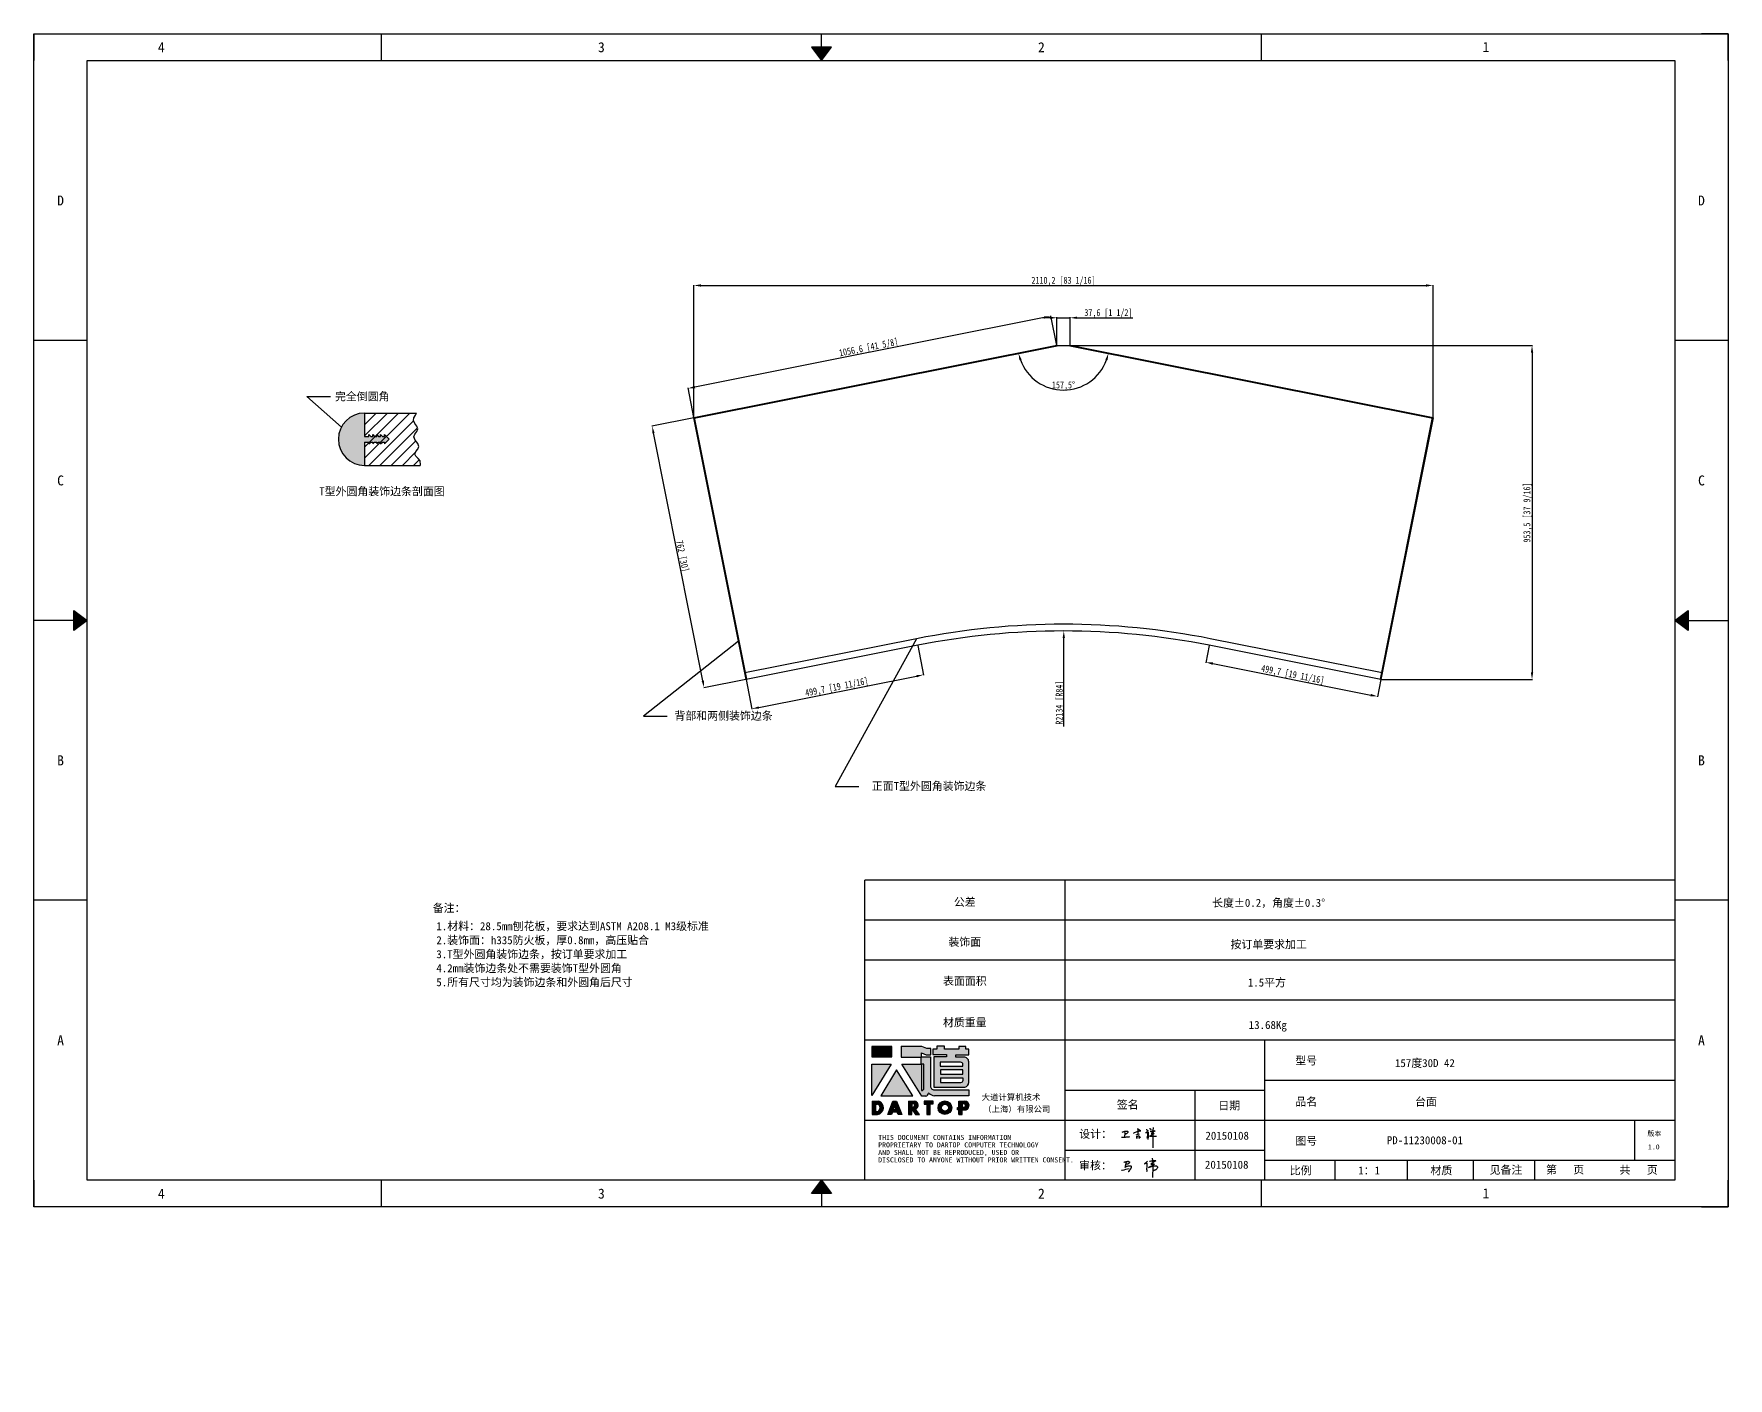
# Model space of a CAD drawing. Header units: inches. Extents: x 777 to 29406, y -38596 to 2393.
# Drawn here: x 24542 to 29380, y -19863 to -16024 of the extents above; entities that cross this region are included whole.
import ezdxf
from ezdxf.enums import TextEntityAlignment as Align

# ---------------------------------------------------------------- set-up
doc = ezdxf.new("R2010")
doc.units = ezdxf.units.IN
doc.header["$LTSCALE"] = 0.605
doc.header["$MEASUREMENT"] = 0
doc.header["$PDMODE"] = 3
doc.header["$PDSIZE"] = 0.25
doc.linetypes.add('DOT', pattern=[0.2, 0.1, -0.1])
doc.layers.get('0').update_dxf_attribs({"linetype": 'CONTINUOUS'})
doc.layers.get('Defpoints').update_dxf_attribs({"linetype": 'CONTINUOUS'})
for name, color, linetype in [('02-05848-001_DXF_HATCHING', 7, 'CONTINUOUS'), ('02-05848-001_DXF_TEXT', 7, 'CONTINUOUS'), ('4', 7, 'CONTINUOUS'), ('print', 30, 'CONTINUOUS')]:
    doc.layers.add(name, color=color, linetype=linetype)
doc.layers.add('dim', color=2, linetype='CONTINUOUS', lineweight=9)
doc.styles.add('Dartop', font='')
doc.styles.add('hzHT', font='simhei.ttf')
doc.styles.get("Standard").update_dxf_attribs({"font": 'txt', "width": 0.7})
doc.styles.get('Dartop').set_extended_font_data('FangSong_GB2312')
doc.dimstyles.new('ISO-25', dxfattribs={"dimtxt": 20, "dimasz": 20, "dimexe": 1.25, "dimexo": 0.625, "dimtad": 1, "dimdec": 1, "dimtxsty": 'Standard', "dimcen": 2.5, "dimadec": 0, "dimazin": 0, "dimtfac": 1, "dimtdec": 1, "dimtmove": 0, "dimatfit": 3, "dimfxl": 0, "dimarcsym": 0})
doc.dimstyles.get("Standard").update_dxf_attribs({"dimtxt": 0.1, "dimasz": 0.125, "dimexe": 0.18, "dimexo": 0.0625, "dimgap": 0.09, "dimtad": 0, "dimtih": 1, "dimtoh": 1, "dimdec": 3, "dimzin": 4, "dimdsep": 46, "dimtxsty": 'Standard', "dimblk": '_FILLED', "dimblk1": '_FILLED', "dimblk2": '_FILLED', "dimcen": 0.09, "dimadec": 0, "dimazin": 0, "dimtol": 1, "dimtp": 0.008, "dimtm": 0.008, "dimtfac": 1, "dimtdec": 3, "dimtofl": 0, "dimtmove": 0, "dimatfit": 3, "dimldrblk": '_FILLED', "dimfxl": 0, "dimtolj": 1, "dimtzin": 4, "dimarcsym": 0})

# ---------------------------------------------------------------- blocks, each defined once
blk = doc.blocks.new('*D71')
at = {"layer": 'Defpoints', "color": 0, "transparency": 16777216}
for p in [(27500.9, -16914.3), (28388.5, -17867.8), (28819.9, -17867.8)]:
    blk.add_point(p, dxfattribs=at)
at = {"layer": 'dim', "color": 0, "lineweight": -2, "transparency": 16777216}
for p, q in [((27501.5, -16914.3), (28821.1, -16914.3)), ((28819.9, -16934.3), (28819.9, -17847.8)), ((28389.1, -17867.8), (28821.1, -17867.8))]:
    blk.add_line(p, q, dxfattribs=at)
at = {"layer": 'dim', "color": 0, "transparency": 16777216}
for points in [[(28816.5, -16934.3), (28823.2, -16934.3), (28819.9, -16914.3)], [(28816.5, -17847.8), (28823.2, -17847.8), (28819.9, -17867.8)]]:
    blk.add_solid(points, dxfattribs=at)
at = {"layer": 'dim', "color": 0, "transparency": 16777216, "insert": (28807.6, -17391.1), "char_height": 20, "attachment_point": 5, "rotation": 90}
blk.add_mtext('953,5 [37 9/16]', dxfattribs=at)
blk = doc.blocks.new('*D72')
at = {"layer": 'Defpoints', "color": 0, "transparency": 16777216}
for p in [(28537.2, -16742.5), (26426.9, -17120.4), (28537.2, -17120.4)]:
    blk.add_point(p, dxfattribs=at)
at = {"layer": 'dim', "color": 0, "lineweight": -2, "transparency": 16777216}
for p, q in [((26426.9, -17119.8), (26426.9, -16741.3)), ((26446.9, -16742.5), (28517.2, -16742.5)), ((28537.2, -17119.8), (28537.2, -16741.3))]:
    blk.add_line(p, q, dxfattribs=at)
at = {"layer": 'dim', "color": 0, "transparency": 16777216}
for points in [[(26446.9, -16739.2), (26446.9, -16745.9), (26426.9, -16742.5)], [(28517.2, -16739.2), (28517.2, -16745.9), (28537.2, -16742.5)]]:
    blk.add_solid(points, dxfattribs=at)
at = {"layer": 'dim', "color": 0, "transparency": 16777216, "insert": (27482.1, -16730.2), "char_height": 20, "attachment_point": 5}
blk.add_mtext('2110,2 [83 1/16]', dxfattribs=at)
blk = doc.blocks.new('*D73')
at = {"layer": 'Defpoints', "color": 0, "transparency": 16777216}
for p in [(27463.3, -16914.3), (26410.3, -17036.5), (26426.9, -17120.4)]:
    blk.add_point(p, dxfattribs=at)
at = {"layer": 'dim', "color": 0, "lineweight": -2, "transparency": 16777216}
for p, q in [((27463.1, -16913.7), (27446.3, -16829.1)), ((27426.9, -16834.3), (26429.9, -17032.6)), ((26426.8, -17119.8), (26410, -17035.3))]:
    blk.add_line(p, q, dxfattribs=at)
at = {"layer": 'dim', "color": 0, "transparency": 16777216}
for points in [[(27426.3, -16831), (27427.6, -16837.5), (27446.6, -16830.4)], [(26429.2, -17029.3), (26430.5, -17035.9), (26410.3, -17036.5)]]:
    blk.add_solid(points, dxfattribs=at)
at = {"layer": 'dim', "color": 0, "transparency": 16777216, "insert": (26926, -16921.4), "char_height": 20, "attachment_point": 5, "rotation": 11.25}
blk.add_mtext('1056,6 [41 5/8]', dxfattribs=at)
blk = doc.blocks.new('*D74')
at = {"layer": 'Defpoints', "color": 0, "transparency": 16777216}
for p in [(27500.9, -16834.8), (27463.3, -16914.3), (27500.9, -16914.3)]:
    blk.add_point(p, dxfattribs=at)
at = {"layer": 'dim', "color": 0, "lineweight": -2, "transparency": 16777216}
for p, q in [((27463.3, -16913.7), (27463.3, -16833.5)), ((27500.9, -16913.7), (27500.9, -16833.5)), ((27443.3, -16834.8), (27423.3, -16834.8)), ((27463.3, -16834.8), (27500.9, -16834.8)), ((27520.9, -16834.8), (27679.8, -16834.8))]:
    blk.add_line(p, q, dxfattribs=at)
at = {"layer": 'dim', "color": 0, "transparency": 16777216}
for points in [[(27443.3, -16831.5), (27443.3, -16838.1), (27463.3, -16834.8)], [(27520.9, -16831.5), (27520.9, -16838.1), (27500.9, -16834.8)]]:
    blk.add_solid(points, dxfattribs=at)
at = {"layer": 'dim', "color": 0, "transparency": 16777216, "insert": (27610.3, -16822.5), "char_height": 20, "attachment_point": 5}
blk.add_mtext('37,6 [1 1/2]', dxfattribs=at)
blk = doc.blocks.new('*D75')
at = {"layer": 'Defpoints', "color": 0, "transparency": 16777216}
for p in [(27463.3, -16914.3), (27500.9, -16914.3), (27424.2, -17027.8), (26426.9, -17120.4), (28537.2, -17120.4)]:
    blk.add_point(p, dxfattribs=at)
at = {"layer": 'dim', "color": 0, "lineweight": -2, "transparency": 16777216}
blk.add_arc((27482.1, -16910.6), 130.7, 200.0228, 339.9772, dxfattribs=at)
at = {"layer": 'dim', "color": 0, "transparency": 16777216}
for points in [[(27356, -16956.2), (27362.4, -16954.4), (27353.8, -16936.1)], [(27601.7, -16954.4), (27608.1, -16956.2), (27610.3, -16936.1)]]:
    blk.add_solid(points, dxfattribs=at)
at = {"layer": 'dim', "color": 0, "transparency": 16777216, "insert": (27482.1, -17029), "char_height": 20, "attachment_point": 5, "rotation": 360}
blk.add_mtext('157,5°', dxfattribs=at)
blk = doc.blocks.new('*D76')
at = {"layer": 'Defpoints', "color": 0, "transparency": 16777216}
for p in [(27482.9, -17729.3), (27482.1, -19863.3)]:
    blk.add_point(p, dxfattribs=at)
at = {"layer": 'dim', "color": 0, "lineweight": -2, "transparency": 16777216}
blk.add_line((27482.8, -18002.4), (27482.9, -17749.3), dxfattribs=at)
at = {"layer": 'dim', "color": 0, "transparency": 16777216}
blk.add_solid([(27479.5, -17749.3), (27486.2, -17749.3), (27482.9, -17729.3)], dxfattribs=at)
at = {"layer": 'dim', "color": 0, "transparency": 16777216, "insert": (27472.2, -17934.1), "char_height": 20, "attachment_point": 5, "rotation": 89.9777}
blk.add_mtext('R2134 [R84]', dxfattribs=at)
blk = doc.blocks.new('*D77')
at = {"layer": 'Defpoints', "color": 0, "transparency": 16777216}
for p in [(26426.9, -17120.4), (26307.5, -17144.2), (26575.6, -17867.8)]:
    blk.add_point(p, dxfattribs=at)
at = {"layer": 'dim', "color": 0, "lineweight": -2, "transparency": 16777216}
for p, q in [((26426.3, -17120.6), (26306.3, -17144.4)), ((26452.3, -17871.9), (26311.4, -17163.8)), ((26575, -17867.9), (26455, -17891.8))]:
    blk.add_line(p, q, dxfattribs=at)
at = {"layer": 'dim', "color": 0, "transparency": 16777216}
for points in [[(26314.7, -17163.2), (26308.2, -17164.5), (26307.5, -17144.2)], [(26455.6, -17871.3), (26449, -17872.6), (26456.2, -17891.6)]]:
    blk.add_solid(points, dxfattribs=at)
at = {"layer": 'dim', "color": 0, "transparency": 16777216, "insert": (26392.3, -17515.8), "char_height": 20, "attachment_point": 5, "rotation": 281.25}
blk.add_mtext('762 [30]', dxfattribs=at)
blk = doc.blocks.new('_FILLED')
at = {"color": 0, "linetype": 'ByBlock'}
blk.add_solid([(0, 0), (-1, 0.16), (-1, -0.16)], dxfattribs=at)
blk = doc.blocks.new('*D78')
at = {"layer": 'Defpoints', "color": 0, "transparency": 16777216}
for p in [(27898.4, -17770.3), (28388.5, -17867.8), (28378.9, -17916.3)]:
    blk.add_point(p, dxfattribs=at)
at = {"layer": 'dim', "color": 0, "lineweight": -2, "transparency": 16777216}
for p, q in [((27898.3, -17770.9), (27888.5, -17820)), ((27908.4, -17822.7), (28359.2, -17912.4)), ((28388.4, -17868.4), (28378.6, -17917.5))]:
    blk.add_line(p, q, dxfattribs=at)
at = {"layer": 'dim', "color": 0, "transparency": 16777216}
for points in [[(27909, -17819.4), (27907.7, -17826), (27888.7, -17818.8)], [(28359.9, -17909.1), (28358.6, -17915.6), (28378.9, -17916.3)]]:
    blk.add_solid(points, dxfattribs=at)
at = {"layer": 'dim', "color": 0, "transparency": 16777216, "insert": (28136.2, -17855.5), "char_height": 20, "attachment_point": 5, "rotation": 348.75}
blk.add_mtext('499,7 [19 11/16]', dxfattribs=at)
blk = doc.blocks.new('*D79')
at = {"layer": 'Defpoints', "color": 0, "transparency": 16777216}
for p in [(27065.7, -17770.3), (26575.6, -17867.8), (27082.5, -17854.4)]:
    blk.add_point(p, dxfattribs=at)
at = {"layer": 'dim', "color": 0, "lineweight": -2, "transparency": 16777216}
for p, q in [((27065.9, -17770.9), (27082.7, -17855.7)), ((26575.7, -17868.4), (26592.6, -17953.1)), ((26612, -17948), (27062.8, -17858.3))]:
    blk.add_line(p, q, dxfattribs=at)
at = {"layer": 'dim', "color": 0, "transparency": 16777216}
for points in [[(27062.2, -17855.1), (27063.5, -17861.6), (27082.5, -17854.4)], [(26611.3, -17944.7), (26612.6, -17951.3), (26592.3, -17951.9)]]:
    blk.add_solid(points, dxfattribs=at)
at = {"layer": 'dim', "color": 0, "transparency": 16777216, "insert": (26835, -17891.1), "char_height": 20, "attachment_point": 5, "rotation": 11.25}
blk.add_mtext('499,7 [19 11/16]', dxfattribs=at)
blk = doc.blocks.new('*U5')
at = {"color": 254, "linetype": 'Continuous', "extrusion": (0, 0, -1)}
for points in [[(-17, 0.333), (-16.812, 0.25), (-17, 0.5)], [(-17, 0.333), (-17.188, 0.25), (-16.812, 0.25)], [(-17, 0.333), (-17, 0.5), (-17.188, 0.25)]]:
    blk.add_solid(points, dxfattribs=at)
blk = doc.blocks.new('*U4')
at = {"color": 254, "linetype": 'Continuous', "extrusion": (0, 0, -1)}
for points in [[(-33.167, 11), (-33, 11), (-33.25, 11.188)], [(-33.167, 11), (-33.25, 11.188), (-33.25, 10.812)], [(-33.167, 11), (-33.25, 10.812), (-33, 11)]]:
    blk.add_solid(points, dxfattribs=at)
blk = doc.blocks.new('*U6')
at = {"color": 254, "linetype": 'Continuous'}
for points in [[(17, 21.667), (17.188, 21.75), (16.812, 21.75)], [(17, 21.667), (16.812, 21.75), (17, 21.5)], [(17, 21.667), (17, 21.5), (17.188, 21.75)]]:
    blk.add_solid(points, dxfattribs=at)
blk = doc.blocks.new('*U3')
at = {"color": 254, "linetype": 'Continuous', "extrusion": (0, 0, -1)}
for points in [[(-0.833, 11), (-0.75, 10.812), (-0.75, 11.188)], [(-0.833, 11), (-0.75, 11.188), (-1, 11)], [(-0.833, 11), (-1, 11), (-0.75, 10.812)]]:
    blk.add_solid(points, dxfattribs=at)
blk = doc.blocks.new('dadao')
for p, q in [((48, 19.2), (44.9, 10.4)), ((44.9, 10.4), (51.2, 10.4)), ((51.2, 10.4), (48, 19.2))]:
    blk.add_line(p, q)
for points in [[(41.8, 121.6), (41.8, 143.7), (-0.4, 143.7), (-0.4, 121.6), (41.8, 121.6)], [(104.8, 122), (104.8, 130.3), (114.1, 126.3), (124.2, 126.3), (124.2, 139.6), (115.9, 139.6), (105.1, 143.9), (61.5, 143.9)], [(61.7, 144), (61.7, 121.3), (103.9, 121.3)], [(113.4, 38.7), (105.1, 38.7), (63, 106.5), (103.9, 106.5), (103.9, 120.9), (103.9, 121.3)], [(109.7, 53.6), (109.7, 106.2), (104.3, 106.2), (104.3, 50.4), (106.6, 50.4)], [(144.6, 94.4), (144.6, 84.8), (192, 84.8), (192, 94.1), (144.9, 94.1)], [(120.2, 45), (119.5, 45), (119.5, 44.6)], [(0, 28), (0, 0), (11.8, 0)], [(0.1, 28), (14, 28)], [(7.1, 21.8), (7.1, 6.1), (12, 6.1)], [(7.1, 21.8), (11.4, 21.8)], [(76.8, 28.2), (76.8, 0), (84.1, 0), (84.1, 11.1), (91.6, -0.1), (100.3, -0.1), (91.7, 11.1)], [(76.8, 28.2), (90.6, 28.2)], [(84, 22.7), (84, 15.3), (87.2, 15.3)], [(84, 22.7), (87.3, 22.7)], [(183.7, 0), (183.7, 9.6), (180.6, 9.6), (180.6, 14.9), (183.8, 14.9), (183.8, 28.1), (196.1, 28.1), (196.5, 28.1)], [(183.7, 0), (190.9, 0), (190.9, 9.6), (198.8, 9.6)], [(194.9, 22.3), (190.8, 22.3), (190.8, 15), (194.4, 15)]]:
    blk.add_lwpolyline(points)
blk.add_lwpolyline([(137.1, 144.2), (137.1, 137.9), (128.3, 137.9), (128.3, 126.5), (157.3, 126.5), (157.3, 121.5), (130.3, 121.5), (130.3, 57.5), (194.4, 57.5, 0.414214), (204.4, 67.5), (204.4, 111.3, 0.414214), (194.4, 121.3), (177.5, 121.3), (177.5, 126.3), (204.7, 126.3), (204.7, 137.7), (198.2, 137.7), (198.2, 143.9), (183.3, 143.9), (183.3, 138), (153, 138), (153, 144.2), (137.1, 144.2)], format="xyb", close=True)
for points in [[(104.8, 122), (123.4, 122), (123.4, 60, 0.414214), (131.4, 52), (204.8, 52), (204.8, 39.1), (131.7, 39.1)], [(144.3, 110.8), (144.3, 101.8), (192.3, 101.8), (192.3, 105.5, 0.414214), (187.3, 110.5), (144.3, 110.5)], [(144.6, 77), (144.6, 67.5), (187.6, 67.5, 0.414214), (192.6, 72.5), (192.6, 76.4), (144.6, 76.4)]]:
    blk.add_lwpolyline(points, format="xyb")
for points in [[(-0.3, 106.2), (40.4, 106.2), (-0.3, 39.7), (-0.3, 106.2)], [(51.7, 94.1), (18.4, 39.3), (86.2, 39.3)], [(43.8, 28.2), (51.8, 28.2), (62.6, -0.1), (55, -0.1), (53.2, 5), (42.9, 5), (41.1, 0), (33.6, 0)], [(110, 28.1), (110, 21.9), (116, 21.9), (116, -0.1), (123.2, -0.1), (123.2, 22), (129.2, 22), (129.2, 28.1), (110, 28.1)]]:
    blk.add_lwpolyline(points, close=True)
for radius in [14.5, 7.44]:
    blk.add_circle((154.2, 14.2), radius)
for centre, radius, start, end in [((99.2, 60.7), 12.6, 305.6399, 325.969), ((111.6, 46.7), 8.19, 282.9811, 347.6627), ((136, 61.7), 22.9, 226.7358, 259.3209), ((8.5, 13.9), 8.49, 294.2143, 69.7177), ((9.6, 14.2), 14.4, 278.6604, 72.3203), ((86.4, 19), 3.8, 282.527, 76.7196), ((88.6, 19.4), 8.95, 290.6073, 77.2124), ((193.7, 18.7), 3.8, 280.9891, 72.5513), ((195.7, 18.6), 9.51, 288.8959, 85.2442)]:
    blk.add_arc(centre, radius, start, end)
blk = doc.blocks.new('h')
for p, q in [((20768.1, -2360.9), (20773, -2359.1)), ((20769.5, -2366.9), (20769.8, -2370.6)), ((20769.8, -2370.6), (20770.9, -2378)), ((20770.9, -2378), (20771.5, -2370.6)), ((20772.4, -2369.3), (20774.9, -2367.8)), ((20773, -2359.1), (20784.1, -2355.2)), ((20773.3, -2331.8), (20775.3, -2338.7)), ((20789.1, -2340.9), (20773.5, -2331.9)), ((20775.3, -2338.7), (20775.6, -2351.2)), ((20775.6, -2351.2), (20775.5, -2357.3)), ((20782.2, -2369.2), (20780, -2377.1)), ((20780, -2377.1), (20788.3, -2371.3)), ((20780.1, -2366.4), (20780.8, -2366.4)), ((20781.9, -2367.4), (20782.2, -2369.2)), ((20845.7, -2343.5), (20848.4, -2353)), ((20848.9, -2370.3), (20847.9, -2424)), ((20848.4, -2353), (20848.9, -2370.3))]:
    blk.add_line(p, q)
for points in [[(20696.6, -2372.4, 0.002073), (20710.6, -2371.9, 0.016137), (20719.6, -2371.3, 0.008314), (20736.9, -2369.3)], [(20699.1, -2348.2, -0.029745), (20704.6, -2345.4, -0.046842), (20708.4, -2344.2, -0.00919), (20714.3, -2343, -0.018517), (20717.2, -2342.5, -0.037841), (20720.3, -2342.4, -0.039541), (20723.2, -2342.8, -0.149785), (20726, -2344.3, -0.204935), (20726.9, -2346.6, -0.074872), (20726.5, -2348.3, -0.061615), (20725.6, -2350.3, -0.034204), (20723.8, -2352.6, -0.045776), (20722.3, -2354.1, -0.054985), (20720.4, -2355.3, -0.036348), (20717.3, -2356.5, -0.067752), (20715.7, -2356.8, -0.043553), (20713.2, -2356.7)], [(20755, -2351.9, -0.024077), (20759.9, -2350.1, -0.013147), (20768.7, -2346.5, -0.00522), (20775.4, -2344.1, -0.018517), (20777.3, -2343.4, -0.008274), (20786.3, -2341, -0.039541), (20788.3, -2340.8, -0.079216), (20789.4, -2341, -0.204935)], [(20813.5, -2350.1, 0.007348), (20815.9, -2348.7, 0.008421), (20818, -2347.3, 0.009459), (20819.7, -2346.2, -0.016325), (20820.7, -2345.5, -0.173771), (20821.8, -2345.3, -0.085159), (20823.9, -2346, -0.125883), (20826, -2347.9, -0.160659), (20826.6, -2350.1, -0.010447), (20826.5, -2352.3, -0.008247), (20826.2, -2355.1, -0.002698), (20825.3, -2374, 0.001562), (20823.9, -2383.7, 0.016137)], [(20816.8, -2335, -0.053561), (20819.6, -2336.1, -0.075272), (20821.3, -2337.3, -0.005295), (20822.5, -2338.5, -0.009337), (20823.1, -2339.1, -0.026146), (20823.7, -2339.8, -0.016644), (20824.5, -2340.9)], [(20832.1, -2329.2, -0.053561), (20834.9, -2330.3, -0.075272), (20836.7, -2331.5, -0.005295), (20837.8, -2332.6, -0.009337), (20838.5, -2333.3, -0.026146), (20839, -2334, -0.016644), (20839.8, -2335.1)], [(20836, -2343.7, -0.02797), (20842.1, -2342.6, -0.048868), (20845.6, -2342.2, -0.00919), (20851.1, -2341.4, -0.018517), (20853.9, -2341.1, -0.037841), (20856.7, -2341.2, -0.039541), (20859.4, -2341.6, -0.018282), (20840.6, -2354.7, -0.000937)], [(20847.6, -2340.2, 0.021784), (20849.6, -2335.9, 0.028296), (20850.8, -2332.4, 0.008136), (20851.9, -2328.2, 0.028913), (20852.2, -2327, 0.08193), (20852.1, -2325.9, 0.075058), (20851.7, -2324.7, 0.275043)]]:
    blk.add_lwpolyline(points, format="xyb")
for points in [[(20711.3, -2343.5), (20711.3, -2343.5), (20711.5, -2355.8), (20710.7, -2368), (20710.6, -2371.9)], [(20821.5, -2350.6), (20822.4, -2359.2), (20822.2, -2364.9), (20821.7, -2369), (20821.3, -2376.3), (20823.6, -2368.5), (20827.2, -2366.3), (20829.5, -2366.3)], [(20840.6, -2354.7), (20850, -2354.7), (20855, -2354.3), (20845.9, -2361.1), (20840.5, -2364), (20833, -2367.5), (20863.2, -2367.4), (20865.9, -2367.3)]]:
    blk.add_lwpolyline(points)
for centre, radius, start, end in [((20773.7, -2371.2), 2.3, 121.9907, 163.60158), ((20787.5, -2406), 40.3, 100.61827, 108.24823), ((20780.8, -2367.6), 1.15, 9.4675, 90)]:
    blk.add_arc(centre, radius, start, end)

msp = doc.modelspace()

# ---------------------------------------------------------------- hatches: boundary and pattern name
for points in [[(26991.96, -18916.08), (26935.01, -18916.08), (26935.01, -18945.84), (26991.96, -18945.84)], [(26990.13, -18966.66), (26935.16, -18966.66), (26935.16, -19056.41)], [(27005.37, -18982.95), (26960.43, -19057.01), (27051.93, -19057.01)], [(27110.03, -19072.16), (27084.03, -19072.16), (27084.03, -19080.41), (27092.14, -19080.41), (27092.14, -19110.14), (27101.85, -19110.14), (27101.85, -19080.39), (27110.03, -19080.39)]]:
    msp.add_hatch(color=0).paths.add_polyline_path(points)
h = msp.add_hatch(color=0)
h.paths.add_polyline_path([(27077.08, -18934.17), (27089.65, -18939.6), (27103.24, -18939.6), (27103.24, -18921.61), (27092.03, -18921.61), (27077.42, -18915.84), (27018.88, -18915.84), (27018.88, -18946.26), (27075.84, -18946.26), (27075.84, -18946.88), (27075.84, -18966.32), (27020.6, -18966.32), (27077.41, -19057.75), (27088.66, -19057.75, 0.2793748), (27096.88, -19049.76), (27096.88, -19049.34), (27097.87, -19049.34, 0.1431454), (27113.36, -19057.22), (27212.08, -19057.22), (27212.08, -19039.88), (27112.94, -19039.88, -0.4142136), (27102.14, -19029.09), (27102.14, -18945.3), (27077.08, -18945.3)])
h.paths.add_polyline_path([(27076.41, -18966.71), (27083.65, -18966.71), (27083.65, -19037.67, -0.0889357), (27079.45, -19041.99), (27076.39, -19041.99)], flags=16)
h = msp.add_hatch(color=0)
h.paths.add_polyline_path([(27211.91, -18924.13), (27203.13, -18924.13), (27203.13, -18915.77), (27183.05, -18915.77), (27183.05, -18923.71), (27142.06, -18923.71), (27142.06, -18915.36), (27120.59, -18915.36), (27120.59, -18923.87), (27108.73, -18923.87), (27108.73, -18939.27), (27147.87, -18939.27), (27147.87, -18946.08), (27111.4, -18946.08), (27111.4, -19032.34), (27197.99, -19032.34, 0.4142136), (27211.49, -19018.84), (27211.49, -18959.77, 0.4142136), (27197.99, -18946.27), (27175.1, -18946.27), (27175.1, -18939.59), (27211.91, -18939.59)])
h.paths.add_polyline_path([(27188.43, -18960.9, -0.4142136), (27195.18, -18967.65), (27195.18, -18972.6), (27130.35, -18972.6), (27130.35, -18960.9)], flags=16)
h.paths.add_polyline_path([(27194.76, -18983.04), (27194.76, -18995.58), (27130.77, -18995.58), (27130.77, -18983.04)], flags=16)
h.paths.add_polyline_path([(27195.6, -19006.86), (27195.6, -19012.22, -0.4142136), (27188.85, -19018.97), (27130.77, -19018.97), (27130.77, -19006.86)], flags=16)
h = msp.add_hatch(color=0)
h.paths.add_polyline_path([(26954.42, -19072.29), (26935.57, -19072.29), (26935.57, -19110.02), (26951.45, -19110.02, 0.7930159)])
h.paths.add_polyline_path([(26951.73, -19101.76), (26945.13, -19101.76), (26945.13, -19080.56), (26951, -19080.56, -0.6713609)], flags=16)
h = msp.add_hatch(color=0)
h.paths.add_polyline_path([(27005.51, -19071.98), (26994.75, -19071.98), (26980.91, -19110.07), (26991.1, -19110.07), (26993.5, -19103.32), (27007.31, -19103.32), (27009.76, -19110.15), (27020.04, -19110.15)])
h.paths.add_polyline_path([(27004.67, -19096.04), (26996.12, -19096.04), (27000.32, -19084.08)], flags=16)
h = msp.add_hatch(color=0)
h.paths.add_polyline_path([(27057.82, -19072.01), (27039.27, -19072.01), (27039.27, -19110.09), (27049.08, -19110.09), (27049.08, -19094.99), (27059.15, -19110.22), (27070.99, -19110.22), (27059.4, -19095.09, 0.7440549)])
h.paths.add_polyline_path([(27048.99, -19089.36), (27048.99, -19079.36), (27053.37, -19079.36, -0.796809), (27053.3, -19089.36)], flags=16)
h = msp.add_hatch(color=0)
h.paths.add_polyline_path([(27124.17, -19090.91, 1), (27163.26, -19090.91, 1)])
h.paths.add_polyline_path([(27153.76, -19090.91, -1), (27133.67, -19090.91, -1)], flags=16)
h = msp.add_hatch(color=0)
h.paths.add_polyline_path([(27200.76, -19072.1), (27200.2, -19072.1), (27183.67, -19072.1), (27183.67, -19089.87), (27179.28, -19089.87), (27179.28, -19097.08), (27183.6, -19097.08), (27183.6, -19110.02), (27193.25, -19110.02), (27193.25, -19097.03), (27203.85, -19097.03, 0.8123038)])
h.paths.add_polyline_path([(27193.11, -19089.82), (27193.11, -19079.88), (27198.6, -19079.88, -0.7782134), (27198.04, -19089.82)], flags=16)
at = {"layer": '02-05848-001_DXF_HATCHING', "linetype": 'Continuous'}
h = msp.add_hatch(color=2, dxfattribs=at)
edge = h.paths.add_edge_path()
edge.add_line((25504.17, -17189.83), (25510.21, -17189.83))
edge.add_line((25510.21, -17189.83), (25510.21, -17194.88))
edge.add_line((25510.21, -17194.88), (25515.27, -17189.83))
edge.add_line((25515.27, -17189.83), (25521.32, -17189.83))
edge.add_line((25521.32, -17189.83), (25521.32, -17194.88))
edge.add_line((25521.32, -17194.88), (25526.38, -17189.83))
edge.add_line((25526.38, -17189.83), (25532.42, -17189.83))
edge.add_line((25532.42, -17189.83), (25532.42, -17194.88))
edge.add_line((25532.42, -17194.88), (25537.48, -17189.83))
edge.add_line((25537.48, -17189.83), (25543.52, -17189.83))
edge.add_line((25543.52, -17189.83), (25543.52, -17194.88))
edge.add_line((25543.52, -17194.88), (25556.8, -17181.65))
edge.add_line((25543.52, -17168.42), (25556.8, -17181.65))
edge.add_line((25543.52, -17173.46), (25543.52, -17168.42))
edge.add_line((25537.48, -17173.46), (25543.52, -17173.46))
edge.add_line((25532.42, -17168.42), (25537.48, -17173.46))
edge.add_line((25532.42, -17173.46), (25532.42, -17168.42))
edge.add_line((25526.38, -17173.46), (25532.42, -17173.46))
edge.add_line((25521.32, -17168.42), (25526.38, -17173.46))
edge.add_line((25521.32, -17173.46), (25521.32, -17168.42))
edge.add_line((25515.27, -17173.46), (25521.32, -17173.46))
edge.add_line((25510.21, -17168.42), (25515.27, -17173.46))
edge.add_line((25510.21, -17173.46), (25510.21, -17168.42))
edge.add_line((25504.17, -17173.46), (25510.21, -17173.46))
edge.add_line((25499.11, -17168.42), (25504.17, -17173.46))
edge.add_line((25499.11, -17173.46), (25499.11, -17168.42))
edge.add_line((25486.54, -17173.46), (25499.11, -17173.46))
edge.add_line((25486.54, -17106.84), (25486.54, -17173.46))
edge.add_arc((25486.54, -17181.65), 74.8, 90, 270)
edge.add_line((25486.54, -17189.83), (25486.54, -17256.45))
edge.add_line((25486.54, -17189.83), (25499.11, -17189.83))
edge.add_line((25499.11, -17189.83), (25499.11, -17194.88))
edge.add_line((25499.11, -17194.88), (25504.17, -17189.83))

# ---------------------------------------------------------------- linework, layer by layer
at = {"color": 0, "linetype": 'DOT'}
for p, q in [((24542.34, -16023.95), (29303.58, -16023.95)), ((24542.34, -19298.16), (24542.34, -16100.09)), ((29379.72, -16100.09), (29379.72, -19298.16)), ((29303.58, -19374.3), (24542.34, -19374.3))]:
    msp.add_line(p, q, dxfattribs=at)
at = {"color": 0}
for p, q in [((24542.34, -16023.95), (24542.34, -16100.09)), ((25534.43, -16100.09), (25534.43, -16023.95)), ((26790.81, -16062.02), (26790.81, -16023.95)), ((28047.19, -16100.09), (28047.19, -16023.95)), ((29379.72, -16023.95), (29303.58, -16023.95)), ((29379.72, -16100.09), (29379.72, -16023.95)), ((24694.63, -19298.16), (24694.63, -16100.09)), ((24694.63, -16100.09), (29227.43, -16100.09)), ((29227.43, -16100.09), (29227.43, -19298.16)), ((24694.63, -16899.61), (24542.34, -16899.61)), ((29379.72, -16899.61), (29227.43, -16899.61)), ((24656.56, -17699.12), (24542.34, -17699.12)), ((29265.51, -17699.12), (29379.72, -17699.12)), ((26914.55, -19298.16), (26914.55, -18441.53)), ((29227.43, -18441.53), (26914.55, -18441.53)), ((27485.63, -18441.53), (27485.63, -19298.16)), ((24694.63, -18498.64), (24542.34, -18498.64)), ((29379.72, -18498.64), (29227.43, -18498.64)), ((29227.43, -18555.75), (26914.55, -18555.75)), ((29227.43, -18669.97), (26914.55, -18669.97)), ((29227.43, -18784.18), (26914.55, -18784.18)), ((29227.43, -18898.4), (26914.55, -18898.4)), ((28056.71, -19298.16), (28056.71, -18898.4)), ((27485.63, -19041.17), (28056.71, -19041.17)), ((27856.83, -19041.17), (27856.83, -19298.16)), ((28056.71, -19012.62), (29227.43, -19012.62)), ((26914.55, -19126.83), (27485.63, -19126.83)), ((27485.63, -19126.83), (29227.43, -19126.83)), ((29113.22, -19241.05), (29113.22, -19126.83)), ((27485.63, -19212.5), (28056.71, -19212.5)), ((28056.71, -19241.05), (29227.43, -19241.05)), ((28257.63, -19298.16), (28257.63, -19241.05)), ((28464.7, -19298.16), (28464.7, -19241.05)), ((28652.94, -19298.16), (28652.94, -19241.05)), ((28827.67, -19298.16), (28827.67, -19241.05)), ((24542.34, -19298.16), (24542.34, -19374.3)), ((29227.43, -19298.16), (24694.63, -19298.16)), ((25534.43, -19374.3), (25534.43, -19298.16)), ((28047.19, -19374.3), (28047.19, -19298.16)), ((29379.72, -19374.3), (29379.72, -19298.16)), ((26790.81, -19336.23), (26790.81, -19374.3)), ((29303.58, -19374.3), (29379.72, -19374.3))]:
    msp.add_line(p, q, dxfattribs=at)
at = {"ltscale": 0.2}
for p, q in [((27463.25, -16914.31), (26426.95, -17120.44)), ((27463.64, -16916.27), (26427.34, -17122.41)), ((28536.77, -17122.41), (27500.46, -16916.27)), ((28537.16, -17120.44), (27500.85, -16914.31))]:
    msp.add_line(p, q, dxfattribs=at)
for p, q in [((27463.25, -16914.31), (27500.85, -16914.31)), ((26575.61, -17867.8), (26426.95, -17120.44)), ((26577.57, -17867.41), (26428.91, -17120.05)), ((28535.2, -17120.05), (28386.54, -17867.41)), ((28537.16, -17120.44), (28388.5, -17867.8)), ((28392.22, -17849.12), (27901.3, -17751.47)), ((28388.5, -17867.8), (27898.38, -17770.31)), ((27731.12, -19252.4), (27738.25, -19252.4)), ((27742.06, -19252.05), (27734.92, -19256.94)), ((27735.18, -19235.47), (27736.82, -19249.15)), ((27736.82, -19249.15), (27737.09, -19259.26)), ((27738.25, -19252.4), (27742.06, -19252.05)), ((27730.88, -19259.1), (27725.27, -19262.14)), ((27734.92, -19256.94), (27730.88, -19259.1)), ((27737.09, -19259.26), (27736.48, -19290.71))]:
    msp.add_line(p, q)
at = {"color": 2, "linetype": 'Continuous'}
for p, q in [((25486.54, -17140.11), (25519.8, -17106.84)), ((25486.54, -17172.13), (25551.83, -17106.84)), ((25486.54, -17204.16), (25583.86, -17106.84)), ((25486.54, -17236.19), (25615.88, -17106.84)), ((25498.3, -17256.45), (25626.01, -17128.74)), ((25530.33, -17256.45), (25637.47, -17149.31)), ((25562.36, -17256.45), (25632.7, -17186.11)), ((25594.39, -17256.45), (25632.2, -17218.64)), ((25626.41, -17256.45), (25642.27, -17240.6))]:
    msp.add_line(p, q, dxfattribs=at)
at = {"color": 7, "linetype": 'Continuous'}
for p, q in [((25486.54, -17106.84), (25486.54, -17173.46)), ((25486.54, -17106.84), (25634.92, -17106.84)), ((25625.96, -17128.62), (25627.54, -17120.64)), ((25627.54, -17120.64), (25632.19, -17112.5)), ((25632.19, -17112.5), (25634.92, -17106.84)), ((25499.11, -17173.46), (25499.11, -17168.42)), ((25499.11, -17168.42), (25504.17, -17173.46)), ((25510.21, -17173.46), (25510.21, -17168.42)), ((25510.21, -17168.42), (25515.27, -17173.46)), ((25521.32, -17173.46), (25521.32, -17168.42)), ((25521.32, -17168.42), (25526.38, -17173.46)), ((25532.42, -17173.46), (25532.42, -17168.42)), ((25532.42, -17168.42), (25537.48, -17173.46)), ((25543.52, -17173.46), (25543.52, -17168.42)), ((25543.52, -17168.42), (25556.8, -17181.65)), ((25629.79, -17136.53), (25625.96, -17128.62)), ((25627.53, -17175.12), (25630.45, -17167.5)), ((25635.64, -17144.38), (25629.79, -17136.53)), ((25630.45, -17167.5), (25635.68, -17159.85)), ((25638.57, -17152.27), (25635.64, -17144.38)), ((25635.68, -17159.85), (25638.57, -17152.27)), ((25486.54, -17173.46), (25499.11, -17173.46)), ((25486.54, -17189.83), (25486.54, -17256.45)), ((25486.54, -17189.83), (25499.11, -17189.83)), ((25499.11, -17194.88), (25504.17, -17189.83)), ((25499.11, -17189.83), (25499.11, -17194.88)), ((25504.17, -17173.46), (25510.21, -17173.46)), ((25504.17, -17189.83), (25510.21, -17189.83)), ((25510.21, -17194.88), (25515.27, -17189.83)), ((25510.21, -17189.83), (25510.21, -17194.88)), ((25515.27, -17173.46), (25521.32, -17173.46)), ((25515.27, -17189.83), (25521.32, -17189.83)), ((25521.32, -17194.88), (25526.38, -17189.83)), ((25521.32, -17189.83), (25521.32, -17194.88)), ((25526.38, -17173.46), (25532.42, -17173.46)), ((25526.38, -17189.83), (25532.42, -17189.83)), ((25532.42, -17194.88), (25537.48, -17189.83)), ((25532.42, -17189.83), (25532.42, -17194.88)), ((25537.48, -17173.46), (25543.52, -17173.46)), ((25537.48, -17189.83), (25543.52, -17189.83)), ((25543.52, -17194.88), (25556.8, -17181.65)), ((25543.52, -17189.83), (25543.52, -17194.88)), ((25631.33, -17184.34), (25627.53, -17175.12)), ((25629.9, -17223.99), (25632.84, -17217.15)), ((25638.44, -17193.5), (25631.33, -17184.34)), ((25632.84, -17217.15), (25638.33, -17209.99)), ((25638.33, -17209.99), (25641.72, -17202.71)), ((25641.72, -17202.71), (25638.44, -17193.5)), ((25486.54, -17256.45), (25645.57, -17256.45)), ((25632.84, -17230.5), (25629.9, -17223.99)), ((25639.18, -17236.92), (25632.84, -17230.5)), ((25644.87, -17243.69), (25639.18, -17236.92)), ((25646.22, -17255.07), (25644.87, -17243.69)), ((25645.57, -17256.45), (25646.22, -17255.07))]:
    msp.add_line(p, q, dxfattribs=at)
at = {"color": 0, "ltscale": 0.2}
for p, q in [((27062.8, -17751.47), (26571.89, -17849.12)), ((27065.73, -17770.31), (26575.61, -17867.8))]:
    msp.add_line(p, q, dxfattribs=at)
at = {"color": 0}
for points in [[(26790.81, -16100.09), (26819.37, -16062.02), (26762.26, -16062.02), (26790.81, -16100.09)], [(24694.63, -17699.12), (24656.56, -17727.68), (24656.56, -17670.57), (24694.63, -17699.12)], [(29227.43, -17699.12), (29265.51, -17670.57), (29265.51, -17727.68), (29227.43, -17699.12)], [(26790.81, -19298.16), (26819.37, -19336.23), (26762.26, -19336.23), (26790.81, -19298.16)]]:
    msp.add_lwpolyline(points, close=True, dxfattribs=at)
for points in [[(27653.96, -19247.46, -0.029745), (27657.22, -19245.83, -0.0468422), (27659.43, -19245.12, -0.0091902), (27662.88, -19244.42, -0.0185172), (27664.61, -19244.17, -0.0378406), (27666.4, -19244.11, -0.0395413), (27668.09, -19244.32, -0.1497852), (27669.75, -19245.23, -0.2049352), (27670.25, -19246.54, -0.0748717), (27670.06, -19247.57, -0.0616146), (27669.5, -19248.72, -0.0342039), (27668.48, -19250.07, -0.0457759), (27667.56, -19250.94, -0.054985), (27666.46, -19251.63, -0.0363479), (27664.63, -19252.36, -0.0677521), (27663.71, -19252.52, -0.0435534), (27662.27, -19252.45)], [(27727.61, -19243.98, -0.0279703), (27732.23, -19243.13, -0.0488679), (27734.9, -19242.84, -0.0091902), (27739.11, -19242.22, -0.0185172), (27741.21, -19242.03, -0.0378406), (27743.36, -19242.07, -0.0395413), (27745.4, -19242.44, -0.0182819), (27731.12, -19252.4, -0.0009369)], [(27725.27, -19262.14, -0.029745), (27730.37, -19259.58, -0.0468422), (27733.81, -19258.47, -0.0091902), (27739.2, -19257.39, -0.0185172), (27741.89, -19257, -0.0378406), (27744.68, -19256.91, -0.0395413), (27747.32, -19257.24, -0.1497852), (27749.9, -19258.65, -0.2049352), (27750.7, -19260.69, -0.0748717), (27750.4, -19262.31, -0.0616146), (27749.52, -19264.09, -0.0342039), (27747.92, -19266.2, -0.0457759), (27746.5, -19267.56, -0.054985), (27744.77, -19268.64, -0.0363479), (27741.91, -19269.78, -0.0677521), (27740.48, -19270.03, -0.0435534), (27738.23, -19269.91)]]:
    msp.add_lwpolyline(points, format="xyb")
msp.add_lwpolyline([(27661.15, -19244.75), (27661.15, -19244.75), (27660.06, -19251.44), (27658.27, -19257.73), (27657.09, -19261.59)])
at = {"color": 7, "linetype": 'Continuous'}
msp.add_arc((25486.54, -17181.65), 74.8, 90, 270, dxfattribs=at)
for centre, radius, start, end in [((27482.05, -19859.18), 2149, 78.75, 101.25), ((27685.79, -19202.17), 56.38, 299.26546, 300.9495), ((27813.52, -19674.76), 435.33, 102.46592, 103.2053), ((27516.86, -19040.97), 288.25, 313.36613, 315.29608), ((27719.59, -19251.54), 1.84, 52.37575, 91.29116), ((27718.96, -19251.25), 2.11, 357.19683, 33.70518), ((27671.42, -19248.14), 49.77, 352.91255, 354.80268), ((27690.09, -19249.83), 31.02, 354.80268, 357.19683), ((27645.61, -19258.09), 12.07, 281.07698, 291.21263), ((27380.25, -18180.97), 1121.29, 283.91895, 284.97151), ((27675.53, -19293.51), 36.86, 113.20245, 120.0175), ((27666.88, -19273.33), 14.9, 102.47486, 113.20245), ((27688.48, -19370.94), 114.87, 100.36867, 102.47486), ((27664.48, -19263.74), 9.51, 283.81625, 294.03051), ((27672.9, -19285.79), 28.31, 96.12534, 100.36867), ((27666.51, -19268.44), 4.39, 294.83643, 309.90113), ((27608.05, -19214.51), 83.89, 316.91956, 320.58866), ((27671.39, -19271.73), 14.17, 87.45704, 96.12534), ((27671.44, -19270.54), 12.98, 78.39957, 87.45704), ((27655.59, -19255.26), 21.33, 324.09481, 331.37836), ((27673.27, -19261.61), 3.86, 44.32465, 78.39957), ((27672.14, -19263.63), 2.85, 319.57307, 337.48549), ((27664.29, -19257.36), 12.81, 324.91067, 333.34843), ((27670.52, -19259.68), 6.24, 326.76781, 340.87102), ((27674.5, -19260.41), 2.14, 357.99839, 44.32465), ((27672.41, -19260.34), 4.24, 340.87102, 357.99839), ((28630.01, -19405.61), 920.05, 171.41017, 171.76808), ((26098.37, -19199.24), 1623.37, 357.56566, 358.05728)]:
    msp.add_arc(centre, radius, start, end)
at = {"ltscale": 0.2}
msp.add_arc((27482.05, -19863.31), 2134, 78.75, 101.25, dxfattribs=at)
at = {"layer": 'print'}
msp.add_lwpolyline([(24542.34, -16023.95), (29379.72, -16023.95), (29379.72, -19374.3), (24542.34, -19374.3)], close=True, dxfattribs=at)

# ---------------------------------------------------------------- block references
at = {"color": 0, "linetype": 'Continuous', "xscale": 152.2888407109637, "yscale": 152.2888407109637, "zscale": 152.2888407109637}
for name, p in [('*U6', (24201.9, -19374.3)), ('*U3', (24542.34, -19374.3)), ('*U4', (24201.9, -19374.3)), ('*U5', (24201.9, -19374.3))]:
    msp.add_blockref(name, p, dxfattribs=at)
at = {"color": 0}
for name, p, xscale, yscale, zscale in [('dadao', (26935.57, -19110.02), 1.349832906196347, 1.349832906196347, 1.349832906196347), ('h', (15526.05, -17785.69), 0.585704211006083, 0.585704211006083, 0.585704211006083)]:
    msp.add_blockref(name, p, dxfattribs=dict(at, xscale=xscale, yscale=yscale, zscale=zscale))

# ---------------------------------------------------------------- texts
for s, height, style, p in [('4', 28.55, 'Dartop', (24906.24, -16062.02)), ('3', 28.55, 'Dartop', (26162.62, -16062.02)), ('2', 28.55, 'Dartop', (27419, -16062.02)), ('1', 28.55, 'Dartop', (28688.4, -16061.11)), ('D', 28.55, 'Dartop', (24618.49, -16499.85)), ('D', 28.55, 'Dartop', (29303.58, -16499.85)), ('C', 28.55, 'Dartop', (24618.49, -17299.37)), ('T型外圆角装饰边条剖面图', 22.8433, 'hzHT', (25536.16, -17330.37)), ('C', 28.55, 'Dartop', (29303.58, -17299.37)), ('B', 28.55, 'Dartop', (24618.49, -18098.88)), ('B', 28.55, 'Dartop', (29303.58, -18098.88)), ('备注：', 22.843, 'hzHT', (25727.82, -18520.53)), ('公差', 22.843, 'hzHT', (27200.34, -18503.65)), ('长度%%P0.2，角度%%P0.3%%D', 22.8433, 'hzHT', (28067.89, -18505.71)), ('1.材料：28.5mm刨花板，要求达到ASTM A208.1 M3级标准', 22.8433, 'hzHT', (26080.51, -18572.52)), ('2.装饰面：h335防火板，厚0.8mm，高压贴合           ', 22.8433, 'hzHT', (26080.51, -18612.52)), ('装饰面', 22.843, 'hzHT', (27200.34, -18617.52)), ('按订单要求加工', 22.843, 'hzHT', (28067.89, -18624.49)), ('3.T型外圆角装饰边条，按订单要求加工               ', 22.8433, 'hzHT', (26080.51, -18652.52)), ('4.2mm装饰边条处不需要装饰T型外圆角                ', 22.8433, 'hzHT', (26080.51, -18692.52)), ('5.所有尺寸均为装饰边条和外圆角后尺寸              ', 22.8433, 'hzHT', (26080.51, -18732.52)), ('表面面积', 22.843, 'hzHT', (27200.34, -18729.2)), ('1.5平方', 22.843, 'hzHT', (28062.93, -18733.37)), ('材质重量', 22.843, 'hzHT', (27200.34, -18847.45)), ('13.68Kg', 22.843, 'hzHT', (28065.41, -18854.63)), ('A', 28.55, 'Dartop', (24618.49, -18898.4)), ('A', 28.55, 'Dartop', (29303.58, -18898.4)), ('型号', 22.843, 'hzHT', (28175.23, -18956.51)), ('157度30D 42', 22.843, 'hzHT', (28513.98, -18963.51)), ('品名', 22.843, 'hzHT', (28175.23, -19073.77)), ('台面', 22.843, 'hzHT', (28517.17, -19073.77)), ('签名', 22.843, 'hzHT', (27665.49, -19082.14)), ('日期', 22.843, 'hzHT', (27955.34, -19084.95)), ('版本', 14.277, 'hzHT', (29169.22, -19164.74)), ('20150108', 22.843, 'hzHT', (27949.48, -19170.83)), ('图号', 22.843, 'hzHT', (28175.23, -19185.43)), ('PD-11230008-01', 22.8433, 'hzHT', (28513.98, -19183.94)), ('1.0', 14.277, 'Dartop', (29167.51, -19202.89)), ('20150108', 22.843, 'hzHT', (27948.12, -19253.72)), ('比例', 22.843, 'hzHT', (28159.3, -19270.2)), ('1：1', 22.843, 'hzHT', (28354.59, -19270.2)), ('材质', 22.843, 'hzHT', (28560.92, -19270.2)), ('见备注', 22.843, 'hzHT', (28745.45, -19268.52)), ('第   页', 22.843, 'hzHT', (28914.29, -19267.83)), ('共   页', 22.843, 'hzHT', (29124.13, -19268.66)), ('4', 28.55, 'Dartop', (24906.24, -19336.23)), ('3', 28.55, 'Dartop', (26162.62, -19336.23)), ('2', 28.55, 'Dartop', (27419, -19336.23)), ('1', 28.55, 'Dartop', (28688.4, -19335.32))]:
    msp.add_text(s, height=height, dxfattribs=dict(at, style=style)).set_placement(p, align=Align.MIDDLE_CENTER)
at = {"color": 0, "style": 'hzHT'}
for s, height, p in [('设计：', 22.843, (27527.11, -19177.32)), ('THIS DOCUMENT CONTAINS INFORMATION', 14.2771, (26953.09, -19182.94)), ('PROPRIETARY TO DARTOP COMPUTER TECHNOLOGY', 14.2771, (26953.09, -19204.36)), ('AND SHALL NOT BE REPRODUCED, USED OR', 14.2771, (26953.09, -19225.77)), ('DISCLOSED TO ANYONE WITHOUT PRIOR WRITTEN CONSENT.', 14.2771, (26953.09, -19247.19)), ('审核：', 22.843, (27526.77, -19267.27))]:
    msp.add_text(s, height=height, dxfattribs=at).set_placement(p)
at = {"layer": '4', "color": 0, "style": 'hzHT'}
for s, p in [('大道计算机技术', (27248.38, -19069.54)), ('（上海）有限公司', (27252.69, -19103.69))]:
    msp.add_text(s, height=17.132, dxfattribs=at).set_placement(p)
at = {"layer": 'dim', "color": 0, "style": 'hzHT'}
for s, height, p in [('完全倒圆角', 22.843, (25479.84, -17059.63)), ('背部和两侧装饰边条', 22.843, (26511.5, -17971.54)), ('正面T型外圆角装饰边条', 22.8433, (27098.3, -18172.33))]:
    msp.add_text(s, height=height, dxfattribs=at).set_placement(p, align=Align.MIDDLE_CENTER)

# ---------------------------------------------------------------- dimensions: what is measured, and where the dimension line sits
at = {"layer": 'dim'}
dim = msp.add_linear_dim(base=(28537.16, -16742.54), p1=(26426.95, -17120.44), p2=(28537.16, -17120.44), dimstyle='ISO-25', dxfattribs=at)
dim.commit()
dim.dimension.update_dxf_attribs({"geometry": '*D72', "text_midpoint": (27482.05, -16730.25)})
for p2, distance, picture, middle in [((27500.85, -16914.31), 79.51, '*D74', (27610.31, -16822.51)), ((26426.95, -17120.44), -85.58, '*D73', (26926.01, -16921.39))]:
    dim = msp.add_aligned_dim(p1=(27463.25, -16914.31), p2=p2, distance=distance, dimstyle='ISO-25', dxfattribs=at)
    dim.commit()
    dim.dimension.update_dxf_attribs({"geometry": picture, "text_midpoint": middle})
dim = msp.add_angular_dim_2l(base=(27424.22, -17027.84), line1=((28537.16, -17120.44), (27500.85, -16914.31)), line2=((27463.25, -16914.31), (26426.95, -17120.44)), dimstyle='ISO-25', override={"dimadec": 1}, dxfattribs=at)
dim.commit()
dim.dimension.update_dxf_attribs({"geometry": '*D75', "text_midpoint": (27482.05, -17029.03)})
dim = msp.add_linear_dim(base=(28819.87, -17867.8), p1=(27500.85, -16914.31), p2=(28388.5, -17867.8), angle=90, dimstyle='ISO-25', dxfattribs=at)
dim.commit()
dim.dimension.update_dxf_attribs({"geometry": '*D71', "text_midpoint": (28807.58, -17391.06)})
for p1, p2, distance, picture, middle in [((26575.61, -17867.8), (26426.95, -17120.44), 121.76, '*D77', (26392.28, -17515.81)), ((26575.61, -17867.8), (27065.73, -17770.31), -85.76, '*D79', (26835, -17891.12)), ((27898.38, -17770.31), (28388.5, -17867.8), -49.42, '*D78', (28136.2, -17855.47))]:
    dim = msp.add_aligned_dim(p1=p1, p2=p2, distance=distance, dimstyle='ISO-25', override={"dimadec": 1}, dxfattribs=at)
    dim.commit()
    dim.dimension.update_dxf_attribs({"geometry": picture, "text_midpoint": middle})
dim = msp.add_radius_dim(center=(27482.05, -19863.31), mpoint=(27482.88, -17729.31), dimstyle='ISO-25', override={"dimadec": 1}, dxfattribs=at)
dim.commit()
dim.dimension.update_dxf_attribs({"geometry": '*D76', "text_midpoint": (27482.8, -17934.15), "dimtype": 164})

# ---------------------------------------------------------------- leaders
at = {"layer": '02-05848-001_DXF_TEXT', "color": 2, "linetype": 'Continuous'}
for points in [[(25420.21, -17147.06), (25321.3, -17059.91), (25388.8, -17059.91)], [(27062.8, -17751.47), (26830.04, -18173.38), (26897.54, -18173.38)], [(26553.84, -17758.38), (26283.02, -17972.58), (26350.52, -17972.58)]]:
    msp.add_leader(points, dimstyle='Standard', override={"dimtad": 0}, dxfattribs=at)

doc.saveas('drawing.dxf')
